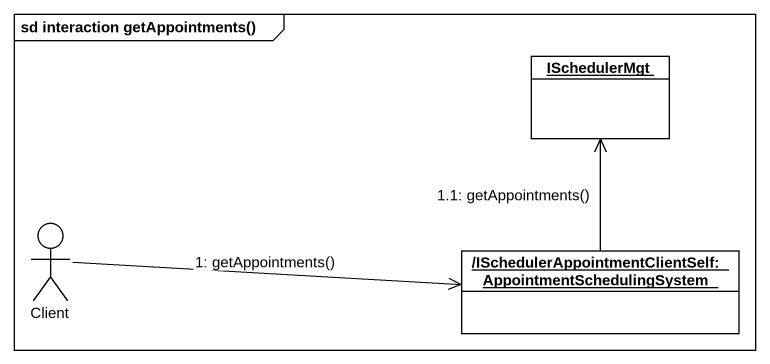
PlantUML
@startuml
mainframe sd interaction getAppointments()
allowmixing
hide circle
hide empty members
object ISchedulerMgt
actor Client
object "/ISchedulerAppointmentClientSelf:AppointmentSchedulingSystem" as ISchedulerAppointmentClientS
Client -right-> ISchedulerAppointmentClientS : 1: getAppointments()
ISchedulerAppointmentClientS -up-> ISchedulerMgt : 1.1: getAppointments()
@enduml
